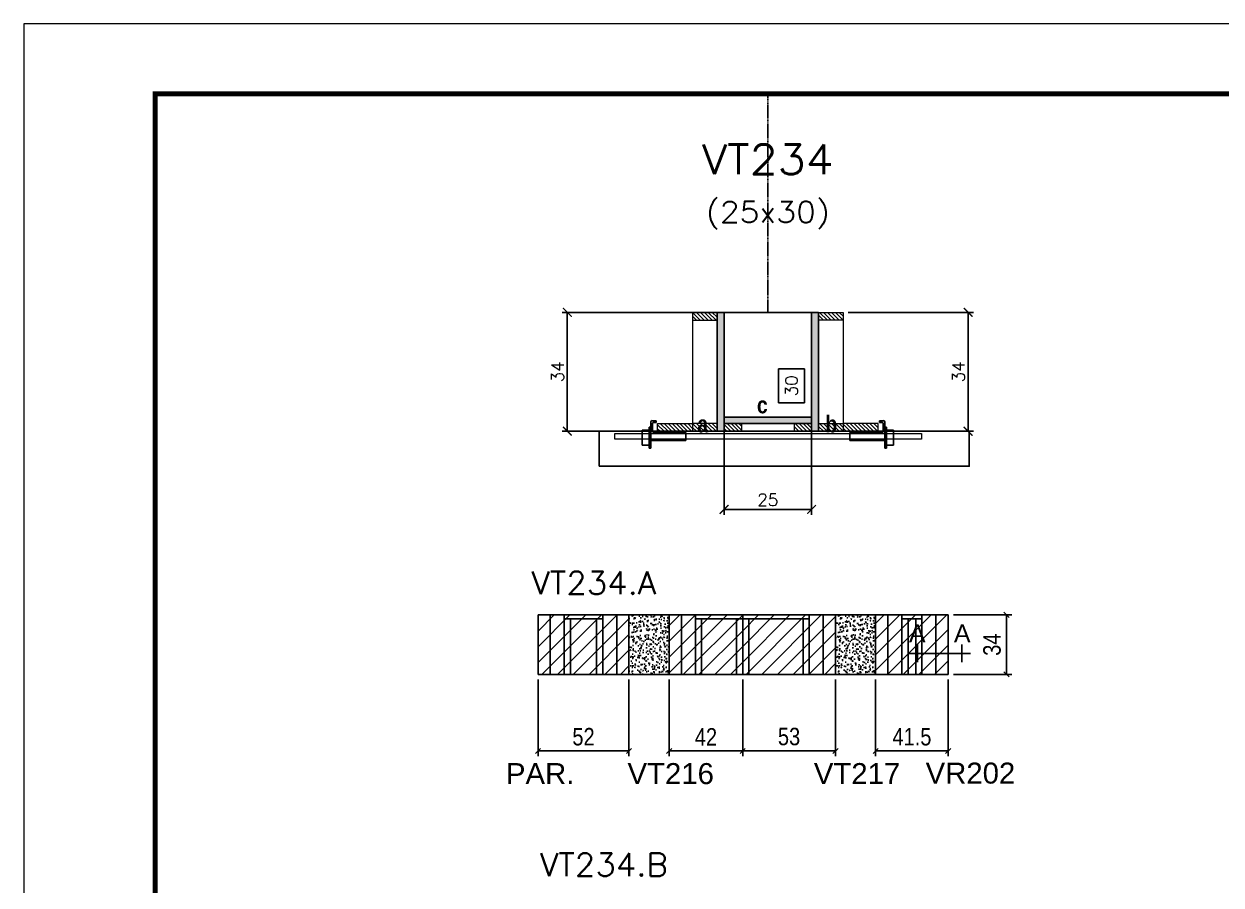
# Model space of a CAD drawing. Extents: x 137137 to 143418, y 10464 to 34486.
# Drawn here: x 137137 to 137822, y 25953 to 26446 of the extents above; entities that cross this region are included whole.
import ezdxf
from ezdxf.enums import TextEntityAlignment as Align

# ---------------------------------------------------------------- set-up
doc = ezdxf.new("R2010")
doc.units = 0
doc.linetypes.add('DASHED', pattern=[0.75, 0.5, -0.25])
doc.linetypes.add('HIDDEN', pattern=[0.375, 0.25, -0.125])
for name, color, linetype in [('5', 5, 'Continuous'), ('barrote', 251, 'Continuous'), ('COTA', 241, 'Continuous'), ('Cota Seção (2x)', 4, 'Continuous'), ('detalhes', 4, 'Continuous'), ('Painéis', 200, 'Continuous'), ('presilha', 1, 'Continuous'), ('SARR_2.2x7', 40, 'Continuous'), ('SARR_3.5x7', 81, 'Continuous'), ('Texto de Titulo', 7, 'Continuous'), ('Texto Qtd Sarr', 242, 'Continuous')]:
    doc.layers.add(name, color=color, linetype=linetype)
for name, color, linetype, lineweight in [('CONCRETO', 251, 'Continuous', 25), ('Folhas', 255, 'Continuous', 9), ('Hachura', 251, 'Continuous', 9), ('Madeira', 126, 'Continuous', 18), ('SARRAFO DE PRESSAO', 251, 'DASHED', 9), ('SCO-___-LAJ', 2, 'Continuous', 0), ('Texto Seção', 7, 'Continuous', 15)]:
    doc.layers.add(name, color=color, linetype=linetype, lineweight=lineweight)
doc.styles.add('ARIAL', font='arial.ttf')
doc.styles.add('COTA TECNICA', font='techl___.ttf', dxfattribs={"height": 10})
doc.styles.add('REGUA-120', font='ROMANS.shx', dxfattribs={"height": 15})
doc.styles.add('Romans', font='romans.shx')
doc.styles.get("Standard").update_dxf_attribs({"font": 'arial.ttf'})
doc.styles.add('TECNICA', font='techb___.ttf', dxfattribs={"height": 10})
doc.dimstyles.new('Cota Seção (2x)', dxfattribs={"dimtxt": 7, "dimasz": 5, "dimexe": 3, "dimexo": 3, "dimgap": 2, "dimtad": 3, "dimdec": 1, "dimlfac": 0.5, "dimzin": 12, "dimdsep": 46, "dimtxsty": 'Romans', "dimblk": 'ARCHTICK', "dimcen": 0, "dimclrd": 4, "dimclre": 4, "dimclrt": 1, "dimadec": 1, "dimazin": 3, "dimtfac": 1, "dimtdec": 1, "dimtmove": 0, "dimatfit": 3, "dimldrblk": 'OBLIQUE', "dimfxl": 1, "dimtolj": 1, "dimtzin": 12, "dimarcsym": 0})
doc.dimstyles.new('Cota Seção interna', dxfattribs={"dimtxt": 7, "dimasz": 6, "dimexe": 0.18, "dimexo": 2, "dimgap": -4, "dimtad": 3, "dimdec": 1, "dimlfac": 0.5, "dimzin": 12, "dimdsep": 46, "dimtxsty": 'Romans', "dimblk": 'ARCHTICK', "dimcen": 0.09, "dimse1": 1, "dimse2": 1, "dimsd1": 1, "dimsd2": 1, "dimclrd": 180, "dimclre": 5, "dimclrt": 1, "dimadec": 0, "dimazin": 3, "dimtfac": 1, "dimtdec": 1, "dimtofl": 0, "dimtmove": 0, "dimatfit": 3, "dimldrblk": 'ARCHTICK', "dimfxl": 1, "dimtolj": 1, "dimtzin": 0, "dimarcsym": 0})
doc.dimstyles.new('PAINEL', dxfattribs={"dimtxt": 10, "dimasz": 3, "dimexe": 3, "dimexo": 3, "dimgap": 3, "dimtad": 1, "dimdec": 1, "dimzin": 12, "dimdsep": 46, "dimtxsty": 'COTA TECNICA', "dimblk1": 'OBLIQUE', "dimblk2": 'OBLIQUE', "dimsah": 1, "dimcen": 0.9, "dimclrd": 4, "dimclre": 4, "dimclrt": 240, "dimadec": 1, "dimazin": 3, "dimtfac": 1, "dimtdec": 1, "dimtmove": 0, "dimatfit": 3, "dimfxl": 1, "dimtolj": 1, "dimtzin": 12, "dimarcsym": 0})
pattern_1 = [(315, (160506.1794, 17983.1066), (1.12253202, 1.12253202), [])]
pattern_2 = [(315, (160494.1794, 17983.1066), (1.12253202, 1.12253202), [])]
pattern_3 = [(45, (-3156.5, -7e-12), (-4.49012806, 4.49012806), [])]

# ---------------------------------------------------------------- blocks, each defined once
blk = doc.blocks.new('9999999999')
at = {"layer": 'Folhas'}
blk.add_lwpolyline([(98138.98, 34190.21), (99623.98, 34190.21), (99623.98, 35240.21), (98138.98, 35240.21)], close=True, dxfattribs=at)
at = {"layer": 'Folhas', "color": 30, "const_width": 3}
blk.add_lwpolyline([(98213.98, 34230.21), (99583.98, 34230.21), (99583.98, 35200.21), (98213.98, 35200.21)], close=True, dxfattribs=at)
blk = doc.blocks.new('_ArchTick')
at = {"color": 0, "linetype": 'ByBlock', "const_width": 0.15}
blk.add_lwpolyline([(-0.5, -0.5), (0.5, 0.5)], dxfattribs=at)
blk = doc.blocks.new('*D5994')
at = {"layer": 'COTA', "color": 4, "lineweight": -2, "transparency": 16777216}
for p, q in [((137534.56, 26280.75), (137444.91, 26280.75)), ((137447.91, 26212.75), (137447.91, 26280.75)), ((137496.56, 26212.75), (137444.91, 26212.75))]:
    blk.add_line(p, q, dxfattribs=at)
at = {"layer": 'Defpoints', "color": 0, "transparency": 16777216}
for p in [(137447.91, 26280.75), (137537.56, 26280.75), (137499.56, 26212.75)]:
    blk.add_point(p, dxfattribs=at)
at = {"layer": 'COTA', "color": 4, "lineweight": -2, "transparency": 16777216, "xscale": 5, "yscale": 5, "zscale": 5}
for p, rotation in [((137447.91, 26280.75), 90), ((137447.91, 26212.75), 270)]:
    blk.add_blockref('_ArchTick', p, dxfattribs=dict(at, rotation=rotation))
at = {"layer": 'COTA', "color": 1, "transparency": 16777216, "insert": (137442.41, 26246.75), "char_height": 7, "attachment_point": 5, "rotation": 90, "style": 'Romans'}
blk.add_mtext('\\A1;34', dxfattribs=at)
blk = doc.blocks.new('_Oblique')
at = {"color": 0, "linetype": 'ByBlock', "lineweight": -2}
blk.add_line((-0.5, -0.5), (0.5, 0.5), dxfattribs=at)
blk = doc.blocks.new('*D5995')
at = {"layer": 'COTA', "color": 4, "lineweight": -2, "transparency": 16777216}
for p, q in [((137608.55, 26280.75), (137680.03, 26280.75)), ((137677.03, 26212.75), (137677.03, 26280.75)), ((137628.56, 26212.75), (137680.03, 26212.75))]:
    blk.add_line(p, q, dxfattribs=at)
at = {"layer": 'Defpoints', "color": 0, "transparency": 16777216}
for p in [(137605.55, 26280.75), (137677.03, 26280.75), (137625.56, 26212.75)]:
    blk.add_point(p, dxfattribs=at)
at = {"layer": 'COTA', "color": 4, "lineweight": -2, "transparency": 16777216, "xscale": 5, "yscale": 5, "zscale": 5}
for p, rotation in [((137677.03, 26280.75), 90), ((137677.03, 26212.75), 270)]:
    blk.add_blockref('_ArchTick', p, dxfattribs=dict(at, rotation=rotation))
at = {"layer": 'COTA', "color": 1, "transparency": 16777216, "insert": (137671.53, 26246.75), "char_height": 7, "attachment_point": 5, "rotation": 90, "style": 'Romans'}
blk.add_mtext('\\A1;34', dxfattribs=at)
blk = doc.blocks.new('*D5996')
at = {"layer": 'Cota Seção (2x)', "color": 180, "lineweight": -2, "transparency": 16777216}
for p, q in [((137583.55, 26248.42), (137568.55, 26248.42)), ((137568.55, 26248.42), (137568.55, 26229.08)), ((137583.55, 26229.08), (137583.55, 26248.42)), ((137568.55, 26229.08), (137583.55, 26229.08))]:
    blk.add_line(p, q, dxfattribs=at)
at = {"layer": 'Defpoints', "color": 0, "transparency": 16777216}
for p in [(137587.55, 26280.75), (137587.55, 26280.75), (137587.56, 26220.75)]:
    blk.add_point(p, dxfattribs=at)
at = {"layer": 'Cota Seção (2x)', "color": 1, "transparency": 16777216, "insert": (137576.05, 26238.75), "char_height": 7, "attachment_point": 5, "rotation": 90, "style": 'Romans'}
blk.add_mtext('\\A1;30', dxfattribs=at)
blk = doc.blocks.new('titulo1')
at = {"layer": 'Defpoints', "color": 252, "linetype": 'HIDDEN', "ltscale": 2}
blk.add_line((0, 0), (0, 125), dxfattribs=at)
at = {"layer": 'Defpoints', "style": 'Romans', "oblique": 15}
blk.add_attdef('FOLHA', text='', height=10, dxfattribs=at).set_placement((0, 15.58), align=Align.MIDDLE_CENTER)
at = {"layer": 'Texto Qtd Sarr', "color": 3, "style": 'Romans', "oblique": 15}
for tag, height, p in [('TITULO', 17, (0, 71.45)), ('SEÇÃO', 12, (0, 41.55))]:
    blk.add_attdef(tag, text='', height=height, dxfattribs=at).set_placement(p, align=Align.MIDDLE_CENTER)
blk = doc.blocks.new('PRESILHA METÁLICA 1')
at = {"layer": 'presilha'}
for p, q in [((12, 21), (8.6, 21)), ((12, 21), (12, 19.5)), ((0, 13), (6, 13)), ((0, 13), (0, 0)), ((6, 15.5), (7.5, 15.5)), ((6, -2.5), (6, 15.5)), ((6, 13), (6, 0)), ((7.5, 10.6), (7.5, 19.9)), ((7.5, 15.5), (7.5, -2.5)), ((9, 11.6), (9, 18.9)), ((12, 19.5), (9.6, 19.5)), ((37.5, 11), (9.6, 11)), ((37.5, 11), (37.5, 4.1)), ((6, 0), (0, 0)), ((37.5, 4.1), (7.5, 4.1)), ((7.5, -2.5), (6, -2.5))]:
    blk.add_line(p, q, dxfattribs=at)
for centre, radius, start, end in [((8.6, 19.9), 1.14, 90, 180), ((9.6, 18.9), 0.57, 90, 180), ((9.6, 11.6), 0.57, 180, 270)]:
    blk.add_arc(centre, radius, start, end, dxfattribs=at)
blk = doc.blocks.new('*D5997')
at = {"layer": 'COTA', "color": 4, "lineweight": -2, "transparency": 16777216}
for p, q in [((137537.56, 26214.15), (137537.56, 26165.02)), ((137587.56, 26214.15), (137587.56, 26165.02)), ((137537.56, 26168.02), (137587.56, 26168.02))]:
    blk.add_line(p, q, dxfattribs=at)
at = {"layer": 'Defpoints', "color": 0, "transparency": 16777216}
for p in [(137537.56, 26217.15), (137587.56, 26217.15), (137587.56, 26168.02)]:
    blk.add_point(p, dxfattribs=at)
at = {"layer": 'COTA', "color": 4, "lineweight": -2, "transparency": 16777216, "xscale": 5, "yscale": 5, "zscale": 5, "rotation": 180}
blk.add_blockref('_ArchTick', (137537.56, 26168.02), dxfattribs=at)
at = {"layer": 'COTA', "color": 4, "lineweight": -2, "transparency": 16777216, "xscale": 5, "yscale": 5, "zscale": 5}
blk.add_blockref('_ArchTick', (137587.56, 26168.02), dxfattribs=at)
at = {"layer": 'COTA', "color": 1, "transparency": 16777216, "insert": (137562.56, 26173.52), "char_height": 7, "attachment_point": 5, "style": 'Romans'}
blk.add_mtext('\\A1;25', dxfattribs=at)
blk = doc.blocks.new('*D5998')
at = {"layer": 'COTA', "color": 4, "linetype": 'ByBlock', "lineweight": -2, "transparency": 16777216}
for p, q in [((137624.17, 26070.66), (137624.17, 26026.83)), ((137665.67, 26070.66), (137665.67, 26026.83)), ((137624.17, 26029.83), (137665.67, 26029.83))]:
    blk.add_line(p, q, dxfattribs=at)
at = {"layer": 'Defpoints', "color": 0, "linetype": 'ByBlock', "transparency": 16777216}
for p in [(137624.17, 26073.66), (137665.67, 26073.66), (137665.67, 26029.83)]:
    blk.add_point(p, dxfattribs=at)
at = {"layer": 'COTA', "color": 4, "linetype": 'ByBlock', "lineweight": -2, "transparency": 16777216, "xscale": 3, "yscale": 3, "zscale": 3, "rotation": 180}
blk.add_blockref('_Oblique', (137624.17, 26029.83), dxfattribs=at)
at = {"layer": 'COTA', "color": 4, "linetype": 'ByBlock', "lineweight": -2, "transparency": 16777216, "xscale": 3, "yscale": 3, "zscale": 3}
blk.add_blockref('_Oblique', (137665.67, 26029.83), dxfattribs=at)
at = {"layer": 'COTA', "color": 240, "linetype": 'ByBlock', "transparency": 16777216, "insert": (137644.92, 26037.94), "char_height": 10, "attachment_point": 5, "style": 'COTA TECNICA'}
blk.add_mtext('\\A1;41.5', dxfattribs=at)
blk = doc.blocks.new('*D5999')
at = {"layer": 'COTA', "color": 4, "linetype": 'ByBlock', "lineweight": -2, "transparency": 16777216}
for p, q in [((137668.67, 26107.66), (137701.96, 26107.66)), ((137698.96, 26107.66), (137698.96, 26073.66)), ((137668.67, 26073.66), (137701.96, 26073.66))]:
    blk.add_line(p, q, dxfattribs=at)
at = {"layer": 'Defpoints', "color": 0, "linetype": 'ByBlock', "transparency": 16777216}
for p in [(137665.67, 26107.66), (137665.67, 26073.66), (137698.96, 26073.66)]:
    blk.add_point(p, dxfattribs=at)
at = {"layer": 'COTA', "color": 4, "linetype": 'ByBlock', "lineweight": -2, "transparency": 16777216, "xscale": 3, "yscale": 3, "zscale": 3}
for p, rotation in [((137698.96, 26107.66), 90), ((137698.96, 26073.66), 270)]:
    blk.add_blockref('_Oblique', p, dxfattribs=dict(at, rotation=rotation))
at = {"layer": 'COTA', "color": 240, "linetype": 'ByBlock', "transparency": 16777216, "insert": (137690.74, 26090.66), "char_height": 10, "attachment_point": 5, "rotation": 90, "style": 'COTA TECNICA'}
blk.add_mtext('\\A1;34', dxfattribs=at)
blk = doc.blocks.new('*D6005')
at = {"layer": 'COTA', "color": 4, "linetype": 'ByBlock', "lineweight": -2, "transparency": 16777216}
for p, q in [((137431.17, 26070.66), (137431.17, 26026.83)), ((137483.17, 26070.66), (137483.17, 26026.83)), ((137431.17, 26029.83), (137483.17, 26029.83))]:
    blk.add_line(p, q, dxfattribs=at)
at = {"layer": 'Defpoints', "color": 0, "linetype": 'ByBlock', "transparency": 16777216}
for p in [(137431.17, 26073.66), (137483.17, 26073.66), (137483.17, 26029.83)]:
    blk.add_point(p, dxfattribs=at)
at = {"layer": 'COTA', "color": 4, "linetype": 'ByBlock', "lineweight": -2, "transparency": 16777216, "xscale": 3, "yscale": 3, "zscale": 3, "rotation": 180}
blk.add_blockref('_Oblique', (137431.17, 26029.83), dxfattribs=at)
at = {"layer": 'COTA', "color": 4, "linetype": 'ByBlock', "lineweight": -2, "transparency": 16777216, "xscale": 3, "yscale": 3, "zscale": 3}
blk.add_blockref('_Oblique', (137483.17, 26029.83), dxfattribs=at)
at = {"layer": 'COTA', "color": 240, "linetype": 'ByBlock', "transparency": 16777216, "insert": (137457.17, 26037.94), "char_height": 10, "attachment_point": 5, "style": 'COTA TECNICA'}
blk.add_mtext('\\A1;52', dxfattribs=at)
blk = doc.blocks.new('*D6156')
at = {"layer": 'COTA', "color": 4, "lineweight": -2, "transparency": 16777216}
for p, q in [((137506.17, 26070.66), (137506.17, 26026.83)), ((137548.17, 26070.66), (137548.17, 26026.83)), ((137506.17, 26029.83), (137548.17, 26029.83))]:
    blk.add_line(p, q, dxfattribs=at)
at = {"layer": 'Defpoints', "color": 0, "transparency": 16777216}
for p in [(137506.17, 26073.66), (137548.17, 26073.66), (137548.17, 26029.83)]:
    blk.add_point(p, dxfattribs=at)
at = {"layer": 'COTA', "color": 4, "lineweight": -2, "transparency": 16777216, "xscale": 3, "yscale": 3, "zscale": 3, "rotation": 180}
blk.add_blockref('_Oblique', (137506.17, 26029.83), dxfattribs=at)
at = {"layer": 'COTA', "color": 4, "lineweight": -2, "transparency": 16777216, "xscale": 3, "yscale": 3, "zscale": 3}
blk.add_blockref('_Oblique', (137548.17, 26029.83), dxfattribs=at)
at = {"layer": 'COTA', "color": 240, "transparency": 16777216, "insert": (137527.17, 26037.9), "char_height": 10, "attachment_point": 5, "style": 'COTA TECNICA'}
blk.add_mtext('\\A1;42', dxfattribs=at)
blk = doc.blocks.new('*D6157')
at = {"layer": 'COTA', "color": 4, "lineweight": -2, "transparency": 16777216}
for p, q in [((137548.17, 26070.66), (137548.17, 26026.83)), ((137601.17, 26070.66), (137601.17, 26026.83)), ((137548.17, 26029.83), (137601.17, 26029.83))]:
    blk.add_line(p, q, dxfattribs=at)
at = {"layer": 'Defpoints', "color": 0, "transparency": 16777216}
for p in [(137548.17, 26073.66), (137601.17, 26073.66), (137601.17, 26029.83)]:
    blk.add_point(p, dxfattribs=at)
at = {"layer": 'COTA', "color": 4, "lineweight": -2, "transparency": 16777216, "xscale": 3, "yscale": 3, "zscale": 3, "rotation": 180}
blk.add_blockref('_Oblique', (137548.17, 26029.83), dxfattribs=at)
at = {"layer": 'COTA', "color": 4, "lineweight": -2, "transparency": 16777216, "xscale": 3, "yscale": 3, "zscale": 3}
blk.add_blockref('_Oblique', (137601.17, 26029.83), dxfattribs=at)
at = {"layer": 'COTA', "color": 240, "transparency": 16777216, "insert": (137574.67, 26038.05), "char_height": 10, "attachment_point": 5, "style": 'COTA TECNICA'}
blk.add_mtext('\\A1;53', dxfattribs=at)

msp = doc.modelspace()

# ---------------------------------------------------------------- hatches: boundary and pattern name
at = {"layer": 'COTA', "linetype": 'ByBlock'}
h = msp.add_hatch(dxfattribs=at)
h.set_pattern_fill('AR-CONC', color=256, scale=0.03)
h.set_pattern_definition([(50, (-815.5005, -7e-12), (5.46554007, -0.47817257), [0.5715, -6.2865]), (355, (-815.5005, -7e-12), (-1.05730264, 5.73170536), [0.4572, -5.02921753]), (100.4514447, (-815.045, -0.04), (4.40823741, 5.25353256), [0.48570026, -5.34270734]), (46.1842, (-815.5005, 1.524), (8.13237123, -1.26126984), [0.85725, -9.42975]), (96.6355576, (-814.823, 1.419), (7.122124, 7.42278374), [0.7285507, -8.01406824]), (351.184151, (-815.5005, 1.524), (7.122124, 7.42278374), [0.685799, -7.54379196]), (21, (-814.7385, 1.143), (4.54843174, -3.06795595), [0.5715, -6.2865]), (326, (-814.7385, 1.143), (1.85406085, 5.52563898), [0.4572, -5.0292]), (71.451445, (-814.3595, 0.8873), (6.40249258, 2.45768307), [0.48570026, -5.34269813]), (37.5, (-815.5005, -7e-12), (0.092658098, 2.536651166), [0, -4.96824, 0, -5.1054, 0, -5.04825]), (7.5, (-815.5005, -7e-12), (2.004589875, 3.005417245), [0, -2.91084, 0, -4.85394, 0, -1.92405]), (327.5, (-817.1998, -7e-12), (4.067717855, -0.17186232), [0, -1.905, 0, -5.9436, 0, -7.8867]), (317.5, (-817.9618, -7e-12), (4.44387544, 0.76279473), [0, -2.4765, 0, -3.94716, 0, -5.6007])])
h.paths.add_polyline_path([(137506.17, 26073.66), (137506.17, 26107.66), (137483.17, 26107.66), (137483.17, 26073.66)])
h = msp.add_hatch(dxfattribs=at)
h.set_pattern_fill('AR-CONC', color=256, scale=0.03)
h.set_pattern_definition([(50, (-697.5003, -7e-12), (5.46554007, -0.47817257), [0.5715, -6.2865]), (355, (-697.5003, -7e-12), (-1.05730264, 5.73170536), [0.4572, -5.02921753]), (100.4514447, (-697.045, -0.04), (4.40823741, 5.25353256), [0.48570026, -5.34270734]), (46.1842, (-697.5003, 1.524), (8.13237123, -1.26126984), [0.85725, -9.42975]), (96.6355576, (-696.823, 1.419), (7.122124, 7.42278374), [0.7285507, -8.01406824]), (351.184151, (-697.5, 1.524), (7.122124, 7.42278374), [0.685799, -7.54379196]), (21, (-696.7383, 1.143), (4.54843174, -3.06795595), [0.5715, -6.2865]), (326, (-696.7383, 1.143), (1.85406085, 5.52563898), [0.4572, -5.0292]), (71.451445, (-696.3593, 0.8873), (6.40249258, 2.45768307), [0.48570026, -5.34269813]), (37.5, (-697.5003, -7e-12), (0.092658098, 2.536651166), [0, -4.96824, 0, -5.1054, 0, -5.04825]), (7.5, (-697.5003, -7e-12), (2.004589875, 3.005417245), [0, -2.91084, 0, -4.85394, 0, -1.92405]), (327.5, (-699.1996, -7e-12), (4.067717855, -0.17186232), [0, -1.905, 0, -5.9436, 0, -7.8867]), (317.5, (-699.9616, -7e-12), (4.44387544, 0.76279473), [0, -2.4765, 0, -3.94716, 0, -5.6007])])
h.paths.add_polyline_path([(137624.17, 26073.66), (137624.17, 26107.66), (137601.17, 26107.66), (137601.17, 26073.66)])
at = {"layer": 'Hachura'}
h = msp.add_hatch(dxfattribs=at)
h.set_pattern_fill('ANSI31', color=256, scale=0.5, angle=270, style=0)
h.set_pattern_definition([(315, (160494.1794, 17973.1066), (1.12253202, 1.12253202), [])])
h.paths.add_polyline_path([(137533.56, 26276.35), (137533.56, 26280.75), (137519.56, 26280.75), (137519.56, 26276.35)])
h = msp.add_hatch(color=256, dxfattribs=at)
h.dxf.hatch_style = 1
h.paths.add_polyline_path([(137533.56, 26280.75), (137537.56, 26280.75), (137537.56, 26212.75), (137533.56, 26212.75)])
h = msp.add_hatch(color=256, dxfattribs=at)
h.dxf.hatch_style = 1
h.paths.add_polyline_path([(137591.55, 26280.75), (137587.55, 26280.75), (137587.56, 26212.75), (137591.56, 26212.75)])
h = msp.add_hatch(dxfattribs=at)
h.set_pattern_fill('ANSI31', color=256, scale=0.5, angle=270, style=0)
h.set_pattern_definition([(315, (160506.189, 17973.1066), (1.12253202, 1.12253202), [])])
h.paths.add_polyline_path([(137591.55, 26276.35), (137591.55, 26280.75), (137605.55, 26280.75), (137605.55, 26276.35)])
h = msp.add_hatch(dxfattribs=at)
h.set_pattern_fill('ANSI31', color=256, scale=0.5, angle=270, style=0)
h.set_pattern_definition(pattern_2)
h.paths.add_polyline_path([(137499.56, 26212.75), (137499.56, 26217.15), (137519.56, 26217.15), (137519.56, 26212.75)])
h = msp.add_hatch(dxfattribs=at)
h.set_pattern_fill('ANSI31', color=256, scale=0.5, angle=270, style=0)
h.set_pattern_definition([(315, (160494.1794, 17909.5066), (1.12253202, 1.12253202), [])])
h.paths.add_polyline_path([(137533.56, 26212.75), (137533.56, 26217.15), (137519.56, 26217.15), (137519.56, 26212.75)])
h = msp.add_hatch(color=256, dxfattribs=at)
h.dxf.hatch_style = 1
h.paths.add_polyline_path([(137537.56, 26217.15), (137537.56, 26220.75), (137587.56, 26220.75), (137587.56, 26217.15)])
h = msp.add_hatch(dxfattribs=at)
h.set_pattern_fill('ANSI31', color=256, scale=0.5, angle=270, style=0)
h.set_pattern_definition(pattern_2)
h.paths.add_polyline_path([(137537.56, 26212.75), (137537.56, 26217.15), (137547.56, 26217.15), (137547.56, 26212.75)])
h = msp.add_hatch(dxfattribs=at)
h.set_pattern_fill('ANSI31', color=256, scale=0.5, angle=270, style=0)
h.set_pattern_definition(pattern_1)
h.paths.add_polyline_path([(137587.56, 26212.75), (137587.56, 26217.15), (137577.56, 26217.15), (137577.56, 26212.75)])
h = msp.add_hatch(dxfattribs=at)
h.set_pattern_fill('ANSI31', color=256, scale=0.5, angle=270, style=0)
h.set_pattern_definition([(315, (160506.1794, 17909.5066), (1.12253202, 1.12253202), [])])
h.paths.add_polyline_path([(137591.56, 26212.75), (137591.56, 26217.15), (137605.56, 26217.15), (137605.56, 26212.75)])
h = msp.add_hatch(dxfattribs=at)
h.set_pattern_fill('ANSI31', color=256, scale=0.5, angle=270, style=0)
h.set_pattern_definition(pattern_1)
h.paths.add_polyline_path([(137625.56, 26212.75), (137625.56, 26217.15), (137605.56, 26217.15), (137605.56, 26212.75)])
h = msp.add_hatch(dxfattribs=at)
h.set_pattern_fill('ANSI31', color=256, scale=2)
h.set_pattern_definition(pattern_3)
h.paths.add_polyline_path([(137483.17, 26073.66), (137483.17, 26107.66), (137431.17, 26107.66), (137431.17, 26073.66)])
h = msp.add_hatch(dxfattribs=at)
h.set_pattern_fill('ANSI31', color=256, scale=2)
h.set_pattern_definition(pattern_3)
h.paths.add_polyline_path([(137548.17, 26107.66), (137506.17, 26107.66), (137506.17, 26073.66), (137548.17, 26073.66)])
h = msp.add_hatch(dxfattribs=at)
h.set_pattern_fill('ANSI31', color=256, scale=2)
h.set_pattern_definition(pattern_3)
h.paths.add_polyline_path([(137601.17, 26073.66), (137601.17, 26107.66), (137548.17, 26107.66), (137548.17, 26073.66)])
h = msp.add_hatch(dxfattribs=at)
h.set_pattern_fill('ANSI31', color=256, scale=2)
h.set_pattern_definition(pattern_3)
h.paths.add_polyline_path([(137624.17, 26107.66), (137624.17, 26073.66), (137665.67, 26073.66), (137665.67, 26107.66)])

# ---------------------------------------------------------------- linework, layer by layer
at = {"layer": 'barrote'}
msp.add_lwpolyline([(137466.1, 26192.75), (137677.69, 26192.75), (137677.69, 26212.75), (137466.1, 26212.75)], close=True, dxfattribs=at)
at = {"layer": 'CONCRETO'}
msp.add_lwpolyline([(137537.56, 26280.75), (137537.56, 26280.75), (137537.56, 26280.75), (137537.56, 26280.75), (137587.56, 26280.75), (137587.56, 26280.75), (137587.56, 26280.75), (137587.56, 26220.75), (137537.56, 26220.75), (137537.56, 26280.75)], close=True, dxfattribs=at)
at = {"layer": 'COTA', "linetype": 'ByBlock'}
for p, q in [((137483.17, 26107.66), (137506.17, 26107.66)), ((137601.17, 26107.66), (137624.17, 26107.66)), ((137506.17, 26073.66), (137483.17, 26073.66)), ((137624.17, 26073.66), (137601.17, 26073.66))]:
    msp.add_line(p, q, dxfattribs=at)
at = {"layer": 'detalhes'}
for p, q in [((137648.15, 26090.68), (137648.15, 26080.68)), ((137673.47, 26090.68), (137673.47, 26080.68)), ((137678.47, 26085.68), (137643.15, 26085.68))]:
    msp.add_line(p, q, dxfattribs=at)
at = {"layer": 'Madeira'}
for points in [[(137533.56, 26276.35), (137533.56, 26280.75), (137519.56, 26280.75), (137519.56, 26276.35)], [(137533.56, 26280.75), (137519.56, 26280.75), (137519.56, 26212.75), (137533.56, 26212.75)], [(137591.55, 26276.35), (137591.55, 26280.75), (137605.55, 26280.75), (137605.55, 26276.35)], [(137591.55, 26280.75), (137605.55, 26280.75), (137605.56, 26212.75), (137591.56, 26212.75)], [(137499.56, 26212.75), (137499.56, 26217.15), (137519.56, 26217.15), (137519.56, 26212.75)], [(137533.56, 26212.75), (137533.56, 26217.15), (137519.56, 26217.15), (137519.56, 26212.75)], [(137537.56, 26212.75), (137537.56, 26217.15), (137547.56, 26217.15), (137547.56, 26212.75)], [(137587.56, 26212.75), (137587.56, 26217.15), (137577.56, 26217.15), (137577.56, 26212.75)], [(137591.56, 26212.75), (137591.56, 26217.15), (137605.56, 26217.15), (137605.56, 26212.75)], [(137625.56, 26212.75), (137625.56, 26217.15), (137605.56, 26217.15), (137605.56, 26212.75)]]:
    msp.add_lwpolyline(points, close=True, dxfattribs=at)
at = {"layer": 'Painéis', "linetype": 'ByBlock'}
for p, q in [((137431.17, 26107.66), (137431.17, 26073.66)), ((137483.17, 26107.66), (137431.17, 26107.66)), ((137483.17, 26107.66), (137483.17, 26073.66)), ((137506.17, 26107.66), (137506.17, 26073.66)), ((137601.17, 26107.66), (137506.17, 26107.66)), ((137548.17, 26107.66), (137548.17, 26073.66)), ((137601.17, 26107.66), (137601.17, 26073.66)), ((137624.17, 26107.66), (137624.17, 26073.66)), ((137665.67, 26107.66), (137624.17, 26107.66)), ((137665.67, 26107.66), (137665.67, 26073.66)), ((137431.17, 26073.66), (137483.17, 26073.66)), ((137506.17, 26073.66), (137601.17, 26073.66)), ((137624.17, 26073.66), (137665.67, 26073.66))]:
    msp.add_line(p, q, dxfattribs=at)
at = {"layer": 'Painéis'}
for points in [[(137533.56, 26280.75), (137537.56, 26280.75), (137537.56, 26212.75), (137533.56, 26212.75)], [(137591.55, 26280.75), (137587.55, 26280.75), (137587.56, 26212.75), (137591.56, 26212.75)], [(137537.56, 26217.15), (137537.56, 26220.75), (137587.56, 26220.75), (137587.56, 26217.15)]]:
    msp.add_lwpolyline(points, close=True, dxfattribs=at)
at = {"layer": 'SARR_2.2x7', "linetype": 'Continuous'}
for p, q in [((137438.17, 26107.66), (137438.17, 26073.66)), ((137476.17, 26107.66), (137476.17, 26073.66)), ((137513.17, 26107.66), (137513.17, 26073.66)), ((137594.17, 26107.66), (137594.17, 26073.66)), ((137631.17, 26107.66), (137631.17, 26073.66)), ((137658.67, 26107.66), (137658.67, 26073.66)), ((137468.17, 26105.46), (137446.17, 26105.46)), ((137586.17, 26105.46), (137521.17, 26105.46)), ((137650.67, 26105.46), (137639.17, 26105.46))]:
    msp.add_line(p, q, dxfattribs=at)
at = {"layer": 'SARR_3.5x7'}
for p, q in [((137446.17, 26107.66), (137446.17, 26073.66)), ((137468.17, 26107.66), (137468.17, 26073.66)), ((137521.17, 26107.66), (137521.17, 26073.66)), ((137586.17, 26107.66), (137586.17, 26073.66)), ((137639.17, 26107.66), (137639.17, 26073.66)), ((137650.67, 26107.66), (137650.67, 26073.66)), ((137449.67, 26105.46), (137449.67, 26073.66)), ((137464.66, 26105.46), (137464.66, 26073.66)), ((137524.67, 26105.46), (137524.67, 26073.66)), ((137544.67, 26105.46), (137544.67, 26073.66)), ((137548.17, 26105.46), (137548.17, 26073.66)), ((137551.67, 26105.46), (137551.67, 26073.66)), ((137582.66, 26105.46), (137582.67, 26073.66)), ((137642.67, 26105.46), (137642.67, 26073.66)), ((137647.16, 26105.46), (137647.17, 26073.66))]:
    msp.add_line(p, q, dxfattribs=at)
at = {"layer": 'SCO-___-LAJ', "color": 1}
msp.add_lwpolyline([(137475.11, 26211.42), (137650.37, 26211.42), (137650.37, 26208.22), (137475.11, 26208.22)], close=True, dxfattribs=at)

# ---------------------------------------------------------------- block references
at = {"layer": 'presilha', "yscale": 0.6666666666666666, "zscale": 0.6666666666666666}
for p, xscale in [((137490.69, 26204.78), 0.6666666666666666), ((137634.43, 26204.78), -0.6666666666666666)]:
    msp.add_blockref('PRESILHA METÁLICA 1', p, dxfattribs=dict(at, xscale=xscale))
at = {"layer": 'SARRAFO DE PRESSAO', "color": 6, "linetype": 'ByBlock'}
msp.add_blockref('9999999999', (38998.31, -8794.45), dxfattribs=at)
at = {"layer": 'Texto Seção'}
ref = msp.add_blockref('titulo1', (137562.56, 26280.75), dxfattribs=at)
ref.add_attrib('TITULO', 'VT234', dxfattribs={"layer": 'Texto de Titulo', "color": 7, "height": 17, "style": 'Romans', "width": 1.1}).set_placement((137562.56, 26368.25), align=Align.MIDDLE_CENTER)
ref.add_attrib('SEÇÃO', '(25x30)', dxfattribs={"layer": 'Texto de Titulo', "color": 7, "height": 12, "style": 'Romans', "width": 1.1}).set_placement((137562.56, 26338.25), align=Align.MIDDLE_CENTER)

# ---------------------------------------------------------------- texts
at = {"layer": '5', "linetype": 'Continuous'}
for s, p in [('PAR.', (137412.83, 26010.9)), ('VT216', (137482.33, 26010.9)), ('VT217', (137588.85, 26010.9)), ('VR202', (137652.74, 26011.19))]:
    msp.add_text(s, height=12, rotation=0.00004, dxfattribs=at).set_placement(p)
at = {"layer": 'detalhes', "style": 'TECNICA'}
for s, p in [('c', (137556.31, 26222.99)), ('a', (137522.25, 26212.09)), ('b', (137595.49, 26212.08))]:
    msp.add_text(s, height=9.6, dxfattribs=at).set_placement(p)
at = {"layer": 'detalhes', "color": 0, "linetype": 'Continuous', "style": 'ARIAL'}
for p in [(137647.96, 26097.09), (137673.67, 26097.09)]:
    msp.add_text('A', height=10.22, dxfattribs=at).set_placement(p, align=Align.MIDDLE_CENTER)
at = {"layer": 'Texto Seção', "style": 'REGUA-120', "width": 1.05}
for s, p in [('VT234.A', (137427.43, 26119.49)), ('VT234.B', (137432.32, 25958.3))]:
    msp.add_text(s, height=13, dxfattribs=at).set_placement(p)

# ---------------------------------------------------------------- dimensions: what is measured, and where the dimension line sits
at = {"layer": 'COTA'}
for base, p1, p2, picture, middle in [((137447.91, 26280.75), (137499.56, 26212.75), (137537.56, 26280.75), '*D5994', (137442.41, 26246.75)), ((137677.03, 26280.75), (137625.56, 26212.75), (137605.55, 26280.75), '*D5995', (137671.53, 26246.75))]:
    dim = msp.add_linear_dim(base=base, p1=p1, p2=p2, angle=90, dimstyle='Cota Seção (2x)', dxfattribs=at)
    dim.commit()
    dim.dimension.update_dxf_attribs({"geometry": picture, "text_midpoint": middle})
for base, p1, p2, dimstyle, picture, middle in [((137587.56, 26168.02), (137537.56, 26217.15), (137587.56, 26217.15), 'Cota Seção (2x)', '*D5997', (137562.56, 26173.52)), ((137548.17, 26029.83), (137506.17, 26073.66), (137548.17, 26073.66), 'PAINEL', '*D6156', (137527.17, 26037.9))]:
    dim = msp.add_linear_dim(base=base, p1=p1, p2=p2, dimstyle=dimstyle, dxfattribs=at)
    dim.commit()
    dim.dimension.update_dxf_attribs({"geometry": picture, "text_midpoint": middle})
at = {"layer": 'COTA', "linetype": 'ByBlock'}
dim = msp.add_linear_dim(base=(137698.96, 26073.66), p1=(137665.67, 26107.66), p2=(137665.67, 26073.66), angle=90, dimstyle='PAINEL', dxfattribs=at)
dim.commit()
dim.dimension.update_dxf_attribs({"geometry": '*D5999', "text_midpoint": (137690.74, 26090.66)})
for p1, p2, picture, middle in [((137431.17, 26073.66), (137483.17, 26073.66), '*D6005', (137457.17, 26037.94)), ((137624.17, 26073.66), (137665.67, 26073.66), '*D5998', (137644.92, 26037.94))]:
    dim = msp.add_aligned_dim(p1=p1, p2=p2, distance=-43.83, dimstyle='PAINEL', dxfattribs=at)
    dim.commit()
    dim.dimension.update_dxf_attribs({"geometry": picture, "text_midpoint": middle})
at = {"layer": 'COTA'}
dim = msp.add_linear_dim(base=(137601.17, 26029.83), p1=(137548.17, 26073.66), p2=(137601.17, 26073.66), dimstyle='PAINEL', override={"dimtmove": 1}, dxfattribs=at)
dim.commit()
dim.dimension.update_dxf_attribs({"geometry": '*D6157', "text_midpoint": (137574.67, 26038.05)})
at = {"layer": 'Cota Seção (2x)'}
dim = msp.add_linear_dim(base=(137587.55, 26280.75), p1=(137587.56, 26220.75), p2=(137587.55, 26280.75), angle=90, dimstyle='Cota Seção interna', dxfattribs=at)
dim.commit()
dim.dimension.update_dxf_attribs({"geometry": '*D5996', "text_midpoint": (137587.55, 26238.75), "dimtype": 160})

doc.saveas('drawing.dxf')
